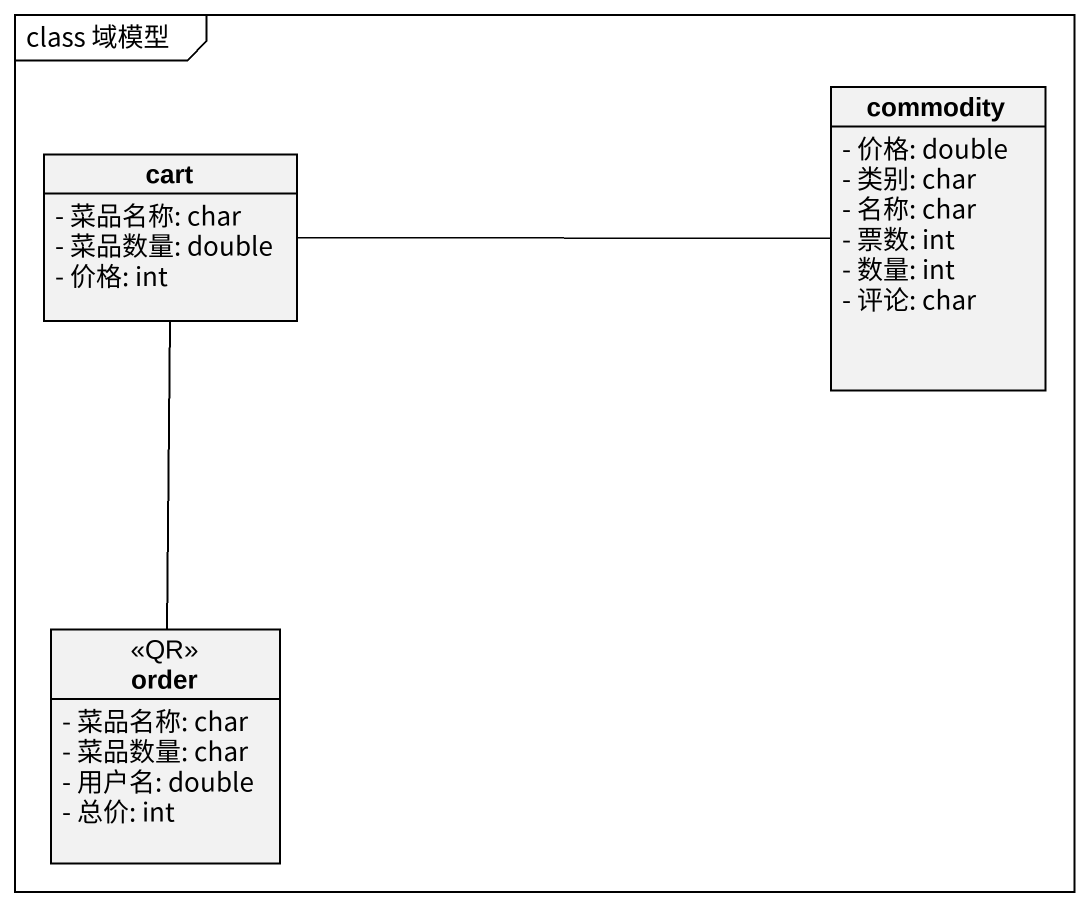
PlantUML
@startuml
mainframe class 域模型
hide circle
hide empty members
skinparam classAttributeIconSize 0
class cart {
  - 菜品名称: char
  - 菜品数量: double
  - 价格: int
}
class commodity {
  - 价格: double
  - 类别: char
  - 名称: char
  - 票数: int
  - 数量: int
  - 评论: char
}
class order <<QR>> {
  - 菜品名称: char
  - 菜品数量: char
  - 用户名: double
  - 总价: int
}
cart -- order
commodity -left- cart
@enduml
